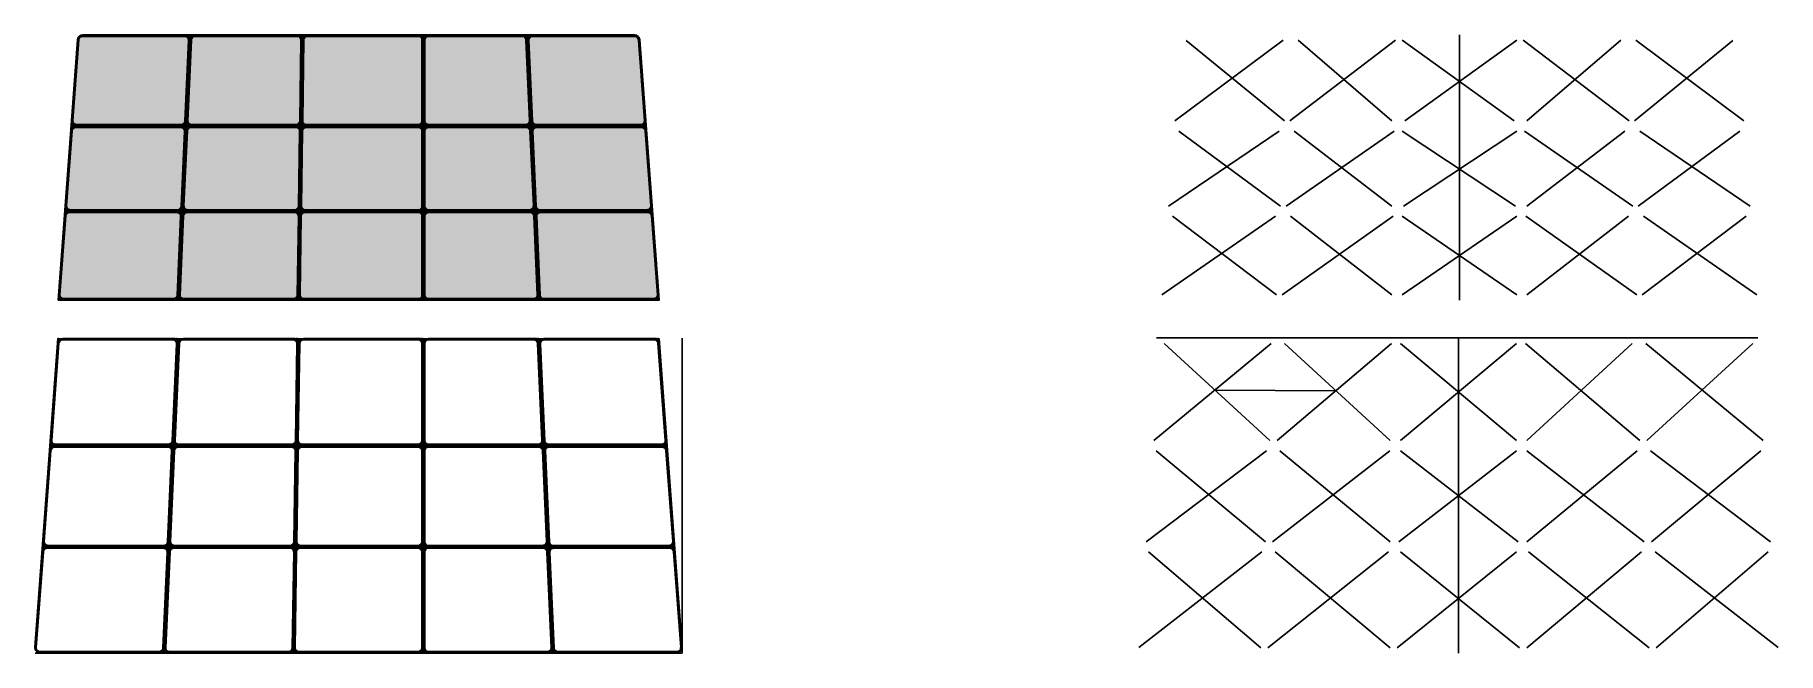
# Model space of a CAD drawing. Header units: inches. Extents: x -445 to 1935, y -663 to 181.
import ezdxf

# ---------------------------------------------------------------- set-up
doc = ezdxf.new("R2010")
doc.units = ezdxf.units.IN
doc.header["$MEASUREMENT"] = 0

msp = doc.modelspace()

# ---------------------------------------------------------------- hatches: boundary and pattern name
h = msp.add_hatch()
h.set_pattern_fill('ANSI31', color=252, style=0)
h.set_pattern_definition([(45, (-935.35324, -756.65839), (-0.088388348, 0.088388348), [])])
h.paths.add_polyline_path([(407.3, -181), (380.8, 174.1, 0.392572), (373.3, 181), (-379.8, 181, 0.392587), (-387.3, 174.1), (-413.7, -181)])
h.paths.add_polyline_path([(-247.2, -173.8), (-242.4, -66.3, -0.401183), (-237.4, -61.6), (-90.6, -61.6, -0.418586), (-85.6, -66.6), (-87.2, -174.1, -0.409854), (-92.2, -179), (-242.2, -179, -0.427365)], flags=16)
h.paths.add_polyline_path([(-411.2, -173.7), (-403.2, -66.2, -0.392587), (-398.2, -61.6), (-251.4, -61.6, -0.427365), (-246.4, -66.8), (-251.2, -174.3, -0.401183), (-256.2, -179), (-406.2, -179, -0.436176)], flags=16)
h.paths.add_polyline_path([(-402.1, -52.2), (-394.5, 50.1, -0.392587), (-389.5, 54.7), (-246.2, 54.7, -0.427365), (-241.2, 49.5), (-245.8, -52.8, -0.401183), (-250.8, -57.6), (-397.1, -57.6, -0.436176)], flags=16)
h.paths.add_polyline_path([(-241.8, -52.3), (-237.2, 49.9, -0.401183), (-232.2, 54.7), (-88.9, 54.7, -0.418586), (-83.9, 49.6), (-85.4, -52.6, -0.409854), (-90.4, -57.6), (-236.8, -57.6, -0.427365)], flags=16)
h.paths.add_polyline_path([(-83.2, -174), (-81.6, -66.5, -0.409854), (-76.6, -61.6), (78.2, -61.6, -0.414214), (83.2, -66.6), (83.2, -174, -0.414214), (78.2, -179), (-78.2, -179, -0.418586)], flags=16)
h.paths.add_polyline_path([(-81.4, -52.5), (-79.9, 49.8, -0.409854), (-74.9, 54.7), (78.2, 54.7, -0.414214), (83.2, 49.7), (83.2, -52.6, -0.414214), (78.2, -57.6), (-76.4, -57.6, -0.418586)], flags=16)
h.paths.add_polyline_path([(-393.5, 64.1), (-385.2, 174.4, -0.392587), (-380.3, 179), (-240.7, 179, -0.427365), (-235.7, 173.8), (-240.6, 63.5, -0.401183), (-245.6, 58.7), (-388.5, 58.7, -0.436176)], flags=16)
h.paths.add_polyline_path([(-236.6, 63.9), (-231.7, 174.3, -0.401183), (-226.7, 179), (-87.1, 179, -0.418586), (-82.1, 174), (-83.7, 63.6, -0.409854), (-88.7, 58.7), (-231.6, 58.7, -0.427365)], flags=16)
h.paths.add_polyline_path([(-79.7, 63.8), (-78.1, 174.1, -0.409854), (-73.1, 179), (78.2, 179, -0.414214), (83.2, 174), (83.2, 63.7, -0.414214), (78.2, 58.7), (-74.7, 58.7, -0.418586)], flags=16)
h.paths.add_polyline_path([(87.2, -174), (87.2, -66.6, -0.414214), (92.2, -61.6), (230.9, -61.6, -0.401183), (235.9, -66.3), (240.7, -173.8, -0.427365), (235.7, -179), (92.2, -179, -0.414214)], flags=16)
h.paths.add_polyline_path([(87.2, -52.6), (87.2, 49.7, -0.414214), (92.2, 54.7), (225.7, 54.7, -0.401183), (230.7, 49.9), (235.3, -52.3, -0.427365), (230.3, -57.6), (92.2, -57.6, -0.414214)], flags=16)
h.paths.add_polyline_path([(87.2, 63.7), (87.2, 174, -0.414214), (92.2, 179), (220.2, 179, -0.401183), (225.1, 174.3), (230.1, 63.9, -0.427365), (225.1, 58.7), (92.2, 58.7, -0.414214)], flags=16)
h.paths.add_polyline_path([(244.9, -61.6), (391.7, -61.6, -0.392572), (396.7, -66.2), (404.7, -173.7, -0.436192), (399.7, -179), (249.7, -179, -0.401183), (244.7, -174.3), (239.9, -66.8, -0.427365)], flags=16)
h.paths.add_polyline_path([(239.7, 54.7), (383, 54.7, -0.392572), (388, 50.1), (395.6, -52.2, -0.436192), (390.6, -57.6), (244.3, -57.6, -0.401183), (239.3, -52.8), (234.7, 49.5, -0.427365)], flags=16)
h.paths.add_polyline_path([(234.2, 179), (373.7, 179, -0.392572), (378.7, 174.4), (387, 64.1, -0.436192), (382, 58.7), (239.1, 58.7, -0.401183), (234.1, 63.5), (229.2, 173.8, -0.427365)], flags=16)
for points in [[(-240.6, 63.5), (-235.7, 173.8, 0.427365), (-240.7, 179), (-380.3, 179, 0.392587), (-385.2, 174.4), (-393.5, 64.1, 0.436176), (-388.5, 58.7), (-245.6, 58.7, 0.401183)], [(-83.7, 63.6), (-82.1, 174, 0.418586), (-87.1, 179), (-226.7, 179, 0.401183), (-231.7, 174.3), (-236.6, 63.9, 0.427365), (-231.6, 58.7), (-88.7, 58.7, 0.409854)], [(83.2, 63.7), (83.2, 174, 0.414214), (78.2, 179), (-73.1, 179, 0.409854), (-78.1, 174.1), (-79.7, 63.8, 0.418586), (-74.7, 58.7), (78.2, 58.7, 0.414214)], [(230.1, 63.9), (225.1, 174.3, 0.401183), (220.2, 179), (92.2, 179, 0.414214), (87.2, 174), (87.2, 63.7, 0.414214), (92.2, 58.7), (225.1, 58.7, 0.427365)], [(387, 64.1), (378.7, 174.4, 0.392572), (373.7, 179), (234.2, 179, 0.427365), (229.2, 173.8), (234.1, 63.5, 0.401183), (239.1, 58.7), (382, 58.7, 0.436192)], [(-245.8, -52.8), (-241.2, 49.5, 0.427365), (-246.2, 54.7), (-389.5, 54.7, 0.392587), (-394.5, 50.1), (-402.1, -52.2, 0.436176), (-397.1, -57.6), (-250.8, -57.6, 0.401183)], [(-85.4, -52.6), (-83.9, 49.6, 0.418586), (-88.9, 54.7), (-232.2, 54.7, 0.401183), (-237.2, 49.9), (-241.8, -52.3, 0.427365), (-236.8, -57.6), (-90.4, -57.6, 0.409854)], [(83.2, -52.6), (83.2, 49.7, 0.414214), (78.2, 54.7), (-74.9, 54.7, 0.409854), (-79.9, 49.8), (-81.4, -52.5, 0.418586), (-76.4, -57.6), (78.2, -57.6, 0.414214)], [(235.3, -52.3), (230.7, 49.9, 0.401183), (225.7, 54.7), (92.2, 54.7, 0.414214), (87.2, 49.7), (87.2, -52.6, 0.414214), (92.2, -57.6), (230.3, -57.6, 0.427365)], [(395.6, -52.2), (388, 50.1, 0.392572), (383, 54.7), (239.7, 54.7, 0.427365), (234.7, 49.5), (239.3, -52.8, 0.401183), (244.3, -57.6), (390.6, -57.6, 0.436192)], [(-251.2, -174.3), (-246.4, -66.8, 0.427365), (-251.4, -61.6), (-398.2, -61.6, 0.392587), (-403.2, -66.2), (-411.2, -173.7, 0.436176), (-406.2, -179), (-256.2, -179, 0.401183)], [(-87.2, -174.1), (-85.6, -66.6, 0.418586), (-90.6, -61.6), (-237.4, -61.6, 0.401183), (-242.4, -66.3), (-247.2, -173.8, 0.427365), (-242.2, -179), (-92.2, -179, 0.409854)], [(83.2, -174), (83.2, -66.6, 0.414214), (78.2, -61.6), (-76.6, -61.6, 0.409854), (-81.6, -66.5), (-83.2, -174, 0.418586), (-78.2, -179), (78.2, -179, 0.414214)], [(240.7, -173.8), (235.9, -66.3, 0.401183), (230.9, -61.6), (92.2, -61.6, 0.414214), (87.2, -66.6), (87.2, -174, 0.414214), (92.2, -179), (235.7, -179, 0.427365)], [(404.7, -173.7), (396.7, -66.2, 0.392572), (391.7, -61.6), (244.9, -61.6, 0.427365), (239.9, -66.8), (244.7, -174.3, 0.401183), (249.7, -179), (399.7, -179, 0.436192)]]:
    msp.add_hatch(color=256).paths.add_polyline_path(points)
h = msp.add_hatch()
h.set_pattern_fill('ANSI31', color=252, style=0)
h.set_pattern_definition([(45, (-935.60911, -808.93839), (-0.088388348, 0.088388348), [])])
h.paths.add_polyline_path([(438.4, -654.7), (407, -233.3), (-414, -233.3), (-445.4, -654.7, 0.436176), (-437.9, -662.8), (-267, -662.8), (-90, -662.8), (260, -662.8), (431, -662.8, 0.436192)])
h.paths.add_polyline_path([(-422.4, -372.4), (-412.5, -239.9, -0.392587), (-407.5, -235.3), (-257.1, -235.3, -0.427365), (-252.1, -240.5), (-258.1, -373, -0.401183), (-263, -377.8), (-417.4, -377.8, -0.436176)], flags=16)
h.paths.add_polyline_path([(-254, -372.6), (-248.1, -240.1, -0.401183), (-243.1, -235.3), (-92.7, -235.3, -0.418586), (-87.7, -240.4), (-89.7, -372.9, -0.409854), (-94.7, -377.8), (-249, -377.8, -0.427365)], flags=16)
h.paths.add_polyline_path([(-260.2, -510.6), (-254.7, -386.6, -0.401183), (-249.7, -381.8), (-94.9, -381.8, -0.418586), (-89.9, -386.9), (-91.7, -510.9, -0.409854), (-96.7, -515.8), (-255.2, -515.8, -0.427365)], flags=16)
h.paths.add_polyline_path([(-432.7, -510.5), (-423.4, -386.4, -0.392587), (-418.4, -381.8), (-263.7, -381.8, -0.427365), (-258.7, -387), (-264.2, -511.1, -0.401183), (-269.2, -515.8), (-427.7, -515.8, -0.436176)], flags=16)
h.paths.add_polyline_path([(-85.7, -372.7), (-83.7, -240.2, -0.409854), (-78.7, -235.3), (78, -235.3, -0.414214), (83, -240.3), (83, -372.8, -0.414214), (78, -377.8), (-80.7, -377.8, -0.418586)], flags=16)
h.paths.add_polyline_path([(-87.7, -510.8), (-85.9, -386.7, -0.409854), (-80.9, -381.8), (78, -381.8, -0.414214), (83, -386.8), (83, -510.8, -0.414214), (78, -515.8), (-82.7, -515.8, -0.418586)], flags=16)
h.paths.add_polyline_path([(-266.7, -655.6), (-260.8, -524.6, -0.401183), (-255.8, -519.8), (-97, -519.8, -0.418586), (-92, -524.9), (-93.9, -655.9, -0.409854), (-98.9, -660.8), (-261.7, -660.8, -0.427365)], flags=16)
h.paths.add_polyline_path([(-443.5, -655.4), (-433.7, -524.5, -0.392587), (-428.7, -519.8), (-269.8, -519.8, -0.427365), (-264.9, -525.1), (-270.7, -656, -0.401183), (-275.7, -660.8), (-438.5, -660.8, -0.436176)], flags=16)
h.paths.add_polyline_path([(-89.9, -655.7), (-88, -524.8, -0.409854), (-83, -519.8), (78, -519.8, -0.414214), (83, -524.8), (83, -655.8, -0.414214), (78, -660.8), (-84.9, -660.8, -0.418586)], flags=16)
h.paths.add_polyline_path([(87, -372.8), (87, -240.3, -0.414214), (92, -235.3), (236.1, -235.3, -0.401183), (241.1, -240.1), (247, -372.6, -0.427365), (242, -377.8), (92, -377.8, -0.414214)], flags=16)
h.paths.add_polyline_path([(87, -510.8), (87, -386.8, -0.414214), (92, -381.8), (242.6, -381.8, -0.401183), (247.6, -386.6), (253.2, -510.6, -0.427365), (248.2, -515.8), (92, -515.8, -0.414214)], flags=16)
h.paths.add_polyline_path([(87, -655.8), (87, -524.8, -0.414214), (92, -519.8), (248.8, -519.8, -0.401183), (253.8, -524.6), (259.7, -655.6, -0.427365), (254.7, -660.8), (92, -660.8, -0.414214)], flags=16)
h.paths.add_polyline_path([(250.1, -235.3), (400.5, -235.3, -0.392572), (405.5, -239.9), (415.4, -372.4, -0.436192), (410.4, -377.8), (256, -377.8, -0.401183), (251, -373), (245.1, -240.5, -0.427365)], flags=16)
h.paths.add_polyline_path([(256.7, -381.8), (411.4, -381.8, -0.392572), (416.4, -386.4), (425.7, -510.5, -0.436192), (420.7, -515.8), (262.2, -515.8, -0.401183), (257.2, -511.1), (251.7, -387, -0.427365)], flags=16)
h.paths.add_polyline_path([(262.8, -519.8), (421.7, -519.8, -0.392572), (426.7, -524.5), (436.5, -655.4, -0.436192), (431.5, -660.8), (268.7, -660.8, -0.401183), (263.7, -656), (257.8, -525.1, -0.427365)], flags=16)

# ---------------------------------------------------------------- linework, layer by layer
at = {"color": 252}
for p, q in [((-413.7, -181), (-387.3, 174.1)), ((-393.5, 64.1), (-385.2, 174.4)), ((-380.3, 179), (-240.7, 179)), ((-379.8, 181), (373.3, 181)), ((-235.7, 173.8), (-240.6, 63.5)), ((-231.7, 174.3), (-236.6, 63.9)), ((-226.7, 179), (-87.1, 179)), ((-82.1, 174), (-83.7, 63.6)), ((-78.1, 174.1), (-79.7, 63.8)), ((-73.1, 179), (78.2, 179)), ((83.2, 63.7), (83.2, 174)), ((87.2, 63.7), (87.2, 174)), ((92.2, 179), (220.2, 179)), ((225.1, 174.3), (230.1, 63.9)), ((229.2, 173.8), (234.1, 63.5)), ((234.2, 179), (373.7, 179)), ((378.7, 174.4), (387, 64.1)), ((407.3, -181), (380.8, 174.1)), ((-402.1, -52.2), (-394.5, 50.1)), ((-389.5, 54.7), (-246.2, 54.7)), ((-388.5, 58.7), (-245.6, 58.7)), ((-241.2, 49.5), (-245.8, -52.8)), ((-237.2, 49.9), (-241.8, -52.3)), ((-232.2, 54.7), (-88.9, 54.7)), ((-231.6, 58.7), (-88.7, 58.7)), ((-83.9, 49.6), (-85.4, -52.6)), ((-79.9, 49.8), (-81.4, -52.5)), ((-74.9, 54.7), (78.2, 54.7)), ((-74.7, 58.7), (78.2, 58.7)), ((83.2, -52.6), (83.2, 49.7)), ((87.2, -52.6), (87.2, 49.7)), ((92.2, 58.7), (225.1, 58.7)), ((92.2, 54.7), (225.7, 54.7)), ((230.7, 49.9), (235.3, -52.3)), ((234.7, 49.5), (239.3, -52.8)), ((239.1, 58.7), (382, 58.7)), ((239.7, 54.7), (383, 54.7)), ((388, 50.1), (395.6, -52.2)), ((-411.2, -173.7), (-403.2, -66.2)), ((-398.2, -61.6), (-251.4, -61.6)), ((-397.1, -57.6), (-250.8, -57.6)), ((-246.4, -66.8), (-251.2, -174.3)), ((-242.4, -66.3), (-247.2, -173.8)), ((-237.4, -61.6), (-90.6, -61.6)), ((-236.8, -57.6), (-90.4, -57.6)), ((-85.6, -66.6), (-87.2, -174.1)), ((-81.6, -66.5), (-83.2, -174)), ((-76.6, -61.6), (78.2, -61.6)), ((-76.4, -57.6), (78.2, -57.6)), ((83.2, -174), (83.2, -66.6)), ((87.2, -174), (87.2, -66.6)), ((92.2, -57.6), (230.3, -57.6)), ((92.2, -61.6), (230.9, -61.6)), ((235.9, -66.3), (240.7, -173.8)), ((239.9, -66.8), (244.7, -174.3)), ((244.3, -57.6), (390.6, -57.6)), ((244.9, -61.6), (391.7, -61.6)), ((396.7, -66.2), (404.7, -173.7)), ((-413.7, -181), (407.3, -181)), ((-406.2, -179), (-256.2, -179)), ((-242.2, -179), (-92.2, -179)), ((-78.2, -179), (78.2, -179)), ((92.2, -179), (235.7, -179)), ((249.7, -179), (399.7, -179)), ((-445.4, -654.7), (-414, -233.3)), ((-407.5, -235.3), (-257.1, -235.3)), ((-243.1, -235.3), (-92.7, -235.3)), ((-78.7, -235.3), (78, -235.3)), ((92, -235.3), (236.1, -235.3)), ((250.1, -235.3), (400.5, -235.3)), ((407, -233.3), (438.4, -654.7)), ((438.5, -662.9), (438.5, -233)), ((-422.4, -372.4), (-412.5, -239.9)), ((-252.1, -240.5), (-258.1, -373)), ((-248.1, -240.1), (-254, -372.6)), ((-87.7, -240.4), (-89.7, -372.9)), ((-83.7, -240.2), (-85.7, -372.7)), ((83, -372.8), (83, -240.3)), ((87, -372.8), (87, -240.3)), ((241.1, -240.1), (247, -372.6)), ((245.1, -240.5), (251, -373)), ((405.5, -239.9), (415.4, -372.4)), ((1331.3, -304.7), (1166.1, -303.8)), ((-417.4, -377.8), (-263, -377.8)), ((-249, -377.8), (-94.7, -377.8)), ((-80.7, -377.8), (78, -377.8)), ((92, -377.8), (242, -377.8)), ((256, -377.8), (410.4, -377.8)), ((-432.7, -510.5), (-423.4, -386.4)), ((-418.4, -381.8), (-263.7, -381.8)), ((-258.7, -387), (-264.2, -511.1)), ((-254.7, -386.6), (-260.2, -510.6)), ((-249.7, -381.8), (-94.9, -381.8)), ((-89.9, -386.9), (-91.7, -510.9)), ((-85.9, -386.7), (-87.7, -510.8)), ((-80.9, -381.8), (78, -381.8)), ((83, -510.8), (83, -386.8)), ((87, -510.8), (87, -386.8)), ((92, -381.8), (242.6, -381.8)), ((247.6, -386.6), (253.2, -510.6)), ((251.7, -387), (257.2, -511.1)), ((256.7, -381.8), (411.4, -381.8)), ((416.4, -386.4), (425.7, -510.5)), ((-428.7, -519.8), (-269.8, -519.8)), ((-427.7, -515.8), (-269.2, -515.8)), ((-255.8, -519.8), (-97, -519.8)), ((-255.2, -515.8), (-96.7, -515.8)), ((-83, -519.8), (78, -519.8)), ((-82.7, -515.8), (78, -515.8)), ((92, -515.8), (248.2, -515.8)), ((92, -519.8), (248.8, -519.8)), ((262.2, -515.8), (420.7, -515.8)), ((262.8, -519.8), (421.7, -519.8)), ((-443.5, -655.4), (-433.7, -524.5)), ((-264.9, -525.1), (-270.7, -656)), ((-260.8, -524.6), (-266.7, -655.6)), ((-92, -524.9), (-93.9, -655.9)), ((-88, -524.8), (-89.9, -655.7)), ((83, -655.8), (83, -524.8)), ((87, -655.8), (87, -524.8)), ((253.8, -524.6), (259.7, -655.6)), ((257.8, -525.1), (263.7, -656)), ((426.7, -524.5), (436.5, -655.4)), ((-444.9, -662.9), (438.5, -662.9)), ((-438.5, -660.8), (-275.7, -660.8)), ((-437.9, -662.8), (431, -662.8)), ((-267, -662.8), (-267, -662.9)), ((-261.7, -660.8), (-98.9, -660.8)), ((-90, -662.8), (-90, -662.8)), ((-84.9, -660.8), (78, -660.8)), ((92, -660.8), (254.7, -660.8)), ((260, -662.8), (260, -662.9)), ((268.7, -660.8), (431.5, -660.8))]:
    msp.add_line(p, q, dxfattribs=at)
for centre, radius, start, end in [((-379.8, 173.5), 7.5, 90, 175.7372), ((-380.3, 174), 5, 90, 175.7372), ((-240.7, 174), 5, 357.4393, 90), ((-226.7, 174), 5, 90, 177.4393), ((-87.1, 174), 5, 359.1459, 90), ((-73.1, 174), 5, 90, 179.1459), ((78.2, 174), 5, 0, 90), ((92.2, 174), 5, 90, 180), ((220.2, 174), 5, 2.5607, 90), ((234.2, 174), 5, 90, 182.5607), ((373.3, 173.5), 7.5, 4.2657, 90), ((373.7, 174), 5, 4.2657, 90), ((-389.5, 49.7), 5, 90, 175.7372), ((-388.5, 63.7), 5, 175.7372, 270), ((-246.2, 49.7), 5, 357.4393, 90), ((-245.6, 63.7), 5, 270, 357.4393), ((-232.2, 49.7), 5, 90, 177.4393), ((-231.6, 63.7), 5, 177.4393, 270), ((-88.9, 49.7), 5, 359.1459, 90), ((-88.7, 63.7), 5, 270, 359.1459), ((-74.9, 49.7), 5, 90, 179.1459), ((-74.7, 63.7), 5, 179.1459, 270), ((78.2, 63.7), 5, 270, 0), ((78.2, 49.7), 5, 0, 90), ((92.2, 63.7), 5, 180, 270), ((92.2, 49.7), 5, 90, 180), ((225.1, 63.7), 5, 270, 2.5607), ((225.7, 49.7), 5, 2.5607, 90), ((239.1, 63.7), 5, 182.5607, 270), ((239.7, 49.7), 5, 90, 182.5607), ((382, 63.7), 5, 270, 4.2657), ((383, 49.7), 5, 4.2657, 90), ((-398.2, -66.6), 5, 90, 175.7372), ((-397.1, -52.6), 5, 175.7372, 270), ((-251.4, -66.6), 5, 357.4393, 90), ((-250.8, -52.6), 5, 270, 357.4393), ((-237.4, -66.6), 5, 90, 177.4393), ((-236.8, -52.6), 5, 177.4393, 270), ((-90.6, -66.6), 5, 359.1459, 90), ((-90.4, -52.6), 5, 270, 359.1459), ((-76.6, -66.6), 5, 90, 179.1459), ((-76.4, -52.6), 5, 179.1459, 270), ((78.2, -52.6), 5, 270, 0), ((78.2, -66.6), 5, 0, 90), ((92.2, -52.6), 5, 180, 270), ((92.2, -66.6), 5, 90, 180), ((230.3, -52.6), 5, 270, 2.5607), ((230.9, -66.6), 5, 2.5607, 90), ((244.3, -52.6), 5, 182.5607, 270), ((244.9, -66.6), 5, 90, 182.5607), ((390.6, -52.6), 5, 270, 4.2657), ((391.7, -66.6), 5, 4.2657, 90), ((-406.2, -174), 5, 175.7372, 270), ((-256.2, -174), 5, 270, 357.4393), ((-242.2, -174), 5, 177.4393, 270), ((-92.2, -174), 5, 270, 359.1459), ((-78.2, -174), 5, 179.1459, 270), ((78.2, -174), 5, 270, 0), ((92.2, -174), 5, 180, 270), ((235.7, -174), 5, 270, 2.5607), ((249.7, -174), 5, 182.5607, 270), ((399.7, -174), 5, 270, 4.2657), ((-407.5, -240.3), 5, 90, 175.7372), ((-257.1, -240.3), 5, 357.4393, 90), ((-243.1, -240.3), 5, 90, 177.4393), ((-92.7, -240.3), 5, 359.1459, 90), ((-78.7, -240.3), 5, 90, 179.1459), ((78, -240.3), 5, 0, 90), ((92, -240.3), 5, 90, 180), ((236.1, -240.3), 5, 2.5607, 90), ((250.1, -240.3), 5, 90, 182.5607), ((400.5, -240.3), 5, 4.2657, 90), ((-417.4, -372.8), 5, 175.7372, 270), ((-263, -372.8), 5, 270, 357.4393), ((-249, -372.8), 5, 177.4393, 270), ((-94.7, -372.8), 5, 270, 359.1459), ((-80.7, -372.8), 5, 179.1459, 270), ((78, -372.8), 5, 270, 0), ((92, -372.8), 5, 180, 270), ((242, -372.8), 5, 270, 2.5607), ((256, -372.8), 5, 182.5607, 270), ((410.4, -372.8), 5, 270, 4.2657), ((-418.4, -386.8), 5, 90, 175.7372), ((-263.7, -386.8), 5, 357.4393, 90), ((-249.7, -386.8), 5, 90, 177.4393), ((-94.9, -386.8), 5, 359.1459, 90), ((-80.9, -386.8), 5, 90, 179.1459), ((78, -386.8), 5, 0, 90), ((92, -386.8), 5, 90, 180), ((242.6, -386.8), 5, 2.5607, 90), ((256.7, -386.8), 5, 90, 182.5607), ((411.4, -386.8), 5, 4.2657, 90), ((-428.7, -524.8), 5, 90, 175.7372), ((-427.7, -510.8), 5, 175.7372, 270), ((-269.8, -524.8), 5, 357.4393, 90), ((-269.2, -510.8), 5, 270, 357.4393), ((-255.8, -524.8), 5, 90, 177.4393), ((-255.2, -510.8), 5, 177.4393, 270), ((-97, -524.8), 5, 359.1459, 90), ((-96.7, -510.8), 5, 270, 359.1459), ((-83, -524.8), 5, 90, 179.1459), ((-82.7, -510.8), 5, 179.1459, 270), ((78, -510.8), 5, 270, 0), ((78, -524.8), 5, 0, 90), ((92, -510.8), 5, 180, 270), ((92, -524.8), 5, 90, 180), ((248.2, -510.8), 5, 270, 2.5607), ((248.8, -524.8), 5, 2.5607, 90), ((262.2, -510.8), 5, 182.5607, 270), ((262.8, -524.8), 5, 90, 182.5607), ((420.7, -510.8), 5, 270, 4.2657), ((421.7, -524.8), 5, 4.2657, 90), ((-437.9, -655.3), 7.5, 175.7372, 270), ((-438.5, -655.8), 5, 175.7372, 270), ((-275.7, -655.8), 5, 270, 357.4393), ((-261.7, -655.8), 5, 177.4393, 270), ((-98.9, -655.8), 5, 270, 359.1459), ((-84.9, -655.8), 5, 179.1459, 270), ((78, -655.8), 5, 270, 0), ((92, -655.8), 5, 180, 270), ((254.7, -655.8), 5, 270, 2.5607), ((268.7, -655.8), 5, 182.5607, 270), ((431, -655.3), 7.5, 270, 4.2657), ((431.5, -655.8), 5, 270, 4.2657)]:
    msp.add_arc(centre, radius, start, end, dxfattribs=at)
at = {"layer": 'Defpoints', "color": 252}
for p, q in [((1111.5, 63.7), (1259.3, 174)), ((1260.9, 63.7), (1126.7, 173.5)), ((1268.4, 63.7), (1412.9, 174)), ((1407.8, 63.7), (1279.8, 174)), ((1574.7, 63.7), (1421.8, 174)), ((1425.3, 63.7), (1578.2, 174)), ((1500, -181), (1500, 181)), ((1731.6, 63.7), (1587.1, 174)), ((1592.2, 63.7), (1720.2, 174)), ((1739.1, 63.7), (1873.3, 173.5)), ((1888.5, 63.7), (1740.7, 174)), ((1102.9, -52.6), (1253.8, 49.7)), ((1255.7, -52.6), (1117, 49.7)), ((1263.2, -52.6), (1411.1, 49.7)), ((1407.8, -52.6), (1274.3, 49.7)), ((1576.4, -52.6), (1421.8, 49.7)), ((1423.6, -52.6), (1578.2, 49.7)), ((1736.8, -52.6), (1588.9, 49.7)), ((1592.2, -52.6), (1725.7, 49.7)), ((1744.3, -52.6), (1883, 49.7)), ((1897.1, -52.6), (1746.2, 49.7)), ((1093.8, -174), (1248.6, -66.6)), ((1108.3, -66.6), (1250.3, -174)), ((1257.8, -174), (1409.4, -66.6)), ((1407.8, -174), (1269.1, -66.6)), ((1421.8, -174), (1578.2, -66.6)), ((1578.2, -174), (1421.8, -66.6)), ((1742.2, -174), (1590.6, -66.6)), ((1592.2, -174), (1730.9, -66.6)), ((1891.7, -66.6), (1749.7, -174)), ((1906.2, -174), (1751.4, -66.6)), ((1086.3, -232.5), (1907.3, -232.5)), ((1498.7, -662.8), (1498.7, -233.2)), ((1082.6, -372.8), (1242.9, -240.3)), ((1241.3, -372.8), (1096.8, -240.3)), ((1251, -372.8), (1407.3, -240.3)), ((1405.3, -372.8), (1261.2, -240.3)), ((1419.3, -372.8), (1578, -240.3)), ((1578, -372.8), (1419.3, -240.3)), ((1746.3, -372.8), (1590, -240.3)), ((1592, -372.8), (1736.1, -240.3)), ((1914.7, -372.8), (1754.4, -240.3)), ((1756, -372.8), (1900.5, -240.3)), ((1072.3, -510.8), (1236.3, -386.8)), ((1235.1, -510.8), (1085.9, -386.8)), ((1244.8, -510.8), (1405.1, -386.8)), ((1405.3, -510.8), (1254.7, -386.8)), ((1417.3, -510.8), (1578, -386.8)), ((1580, -510.8), (1419.3, -386.8)), ((1592, -510.8), (1742.6, -386.8)), ((1752.5, -510.8), (1592.2, -386.8)), ((1925, -510.8), (1761, -386.8)), ((1762.2, -510.8), (1911.4, -386.8)), ((1062.1, -655.3), (1230.2, -524.8)), ((1228.6, -655.8), (1075.6, -524.8)), ((1238.3, -655.8), (1403, -524.8)), ((1405.3, -655.8), (1248.5, -524.8)), ((1415.1, -655.8), (1578, -524.8)), ((1582.2, -655.8), (1419.3, -524.8)), ((1592, -655.8), (1748.8, -524.8)), ((1759, -655.8), (1594.3, -524.8)), ((1935.2, -655.3), (1767.1, -524.8)), ((1768.7, -655.8), (1921.7, -524.8))]:
    msp.add_line(p, q, dxfattribs=at)

doc.saveas('drawing.dxf')
